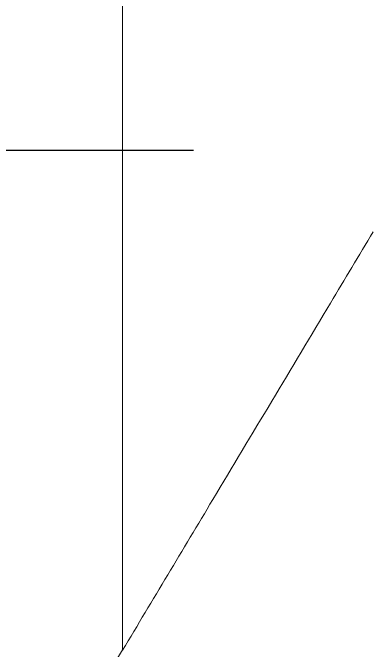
# Model space of a CAD drawing. Header units: inches. Extents: x 3778 to 56227, y -16914 to 35091.
# Drawn here: x 43249.5 to 43283.5, y -12706.1 to -12646 of the extents above; entities that cross this region are included whole.
import ezdxf

# ---------------------------------------------------------------- set-up
doc = ezdxf.new("R2010")
doc.units = ezdxf.units.IN
doc.header["$LTSCALE"] = 100
doc.header["$MEASUREMENT"] = 0
doc.linetypes.add('DH-HID2', pattern=[1.2, 0.8, -0.4])
doc.layers.add('2-con', color=2, linetype='Continuous')
doc.layers.add('FU-FURM', color=251, linetype='DH-HID2')
doc.layers.add('mark-B', color=2, linetype='Continuous', lineweight=20)

# ---------------------------------------------------------------- blocks, each defined once
blk = doc.blocks.new('cjscjdeh')
at = {"layer": 'FU-FURM', "color": 8}
blk.add_line((149349.517, 68184.885), (151549.517, 68184.885), dxfattribs=at)
blk = doc.blocks.new('무풍1WAY 대형')
at = {"layer": 'mark-B'}
for points, knots in [([(-575.792, -372.843), (-574.265, -370.298), (-571.213, -365.207), (-568.04, -359.92), (-566.326, -357.06), (-566.138, -356.747), (-566.067, -356.628)], [0, 0, 0, 0, 0.471124, 0.942247, 0.977972, 1, 1, 1, 1]), ([(-599.477, -412.288), (-598.133, -410.05), (-593.081, -401.633), (-585.189, -388.475), (-578.634, -377.542), (-575.792, -372.802)], [0, 0, 0, 0, 0.170378, 0.640414, 1, 1, 1, 1]), ([(-575.792, -457.36), (-575.792, -443.355), (-575.792, -429.308), (-575.792, -413.455), (-575.792, -411.693), (-575.792, -408.168), (-575.792, -402.879), (-575.792, -397.585), (-575.792, -386.992), (-575.792, -379.922), (-575.792, -372.844)], [0, 0, 0, 0, 0.5, 0.5, 0.5625, 0.5625, 0.625, 0.75, 0.75, 1, 1, 1, 1])]:
    blk.add_open_spline(points, degree=3, knots=knots, dxfattribs=at)
blk.add_open_spline([(-575.792, -372.844), (-575.792, -372.83), (-575.792, -372.816), (-575.792, -372.802)], degree=3, dxfattribs=at)
blk = doc.blocks.new('dpdjzjs')
at = {"layer": 'mark-B', "rotation": 180}
blk.add_blockref('무풍1WAY 대형', (178654.915, 88751.491), dxfattribs=at)

msp = doc.modelspace()

# ---------------------------------------------------------------- block references
msp.add_blockref('cjscjdeh', (-107842.967, -80843.836))
at = {"layer": '2-con'}
msp.add_blockref('dpdjzjs', (-135970.865, -101830.442), dxfattribs=at)

doc.saveas('drawing.dxf')
